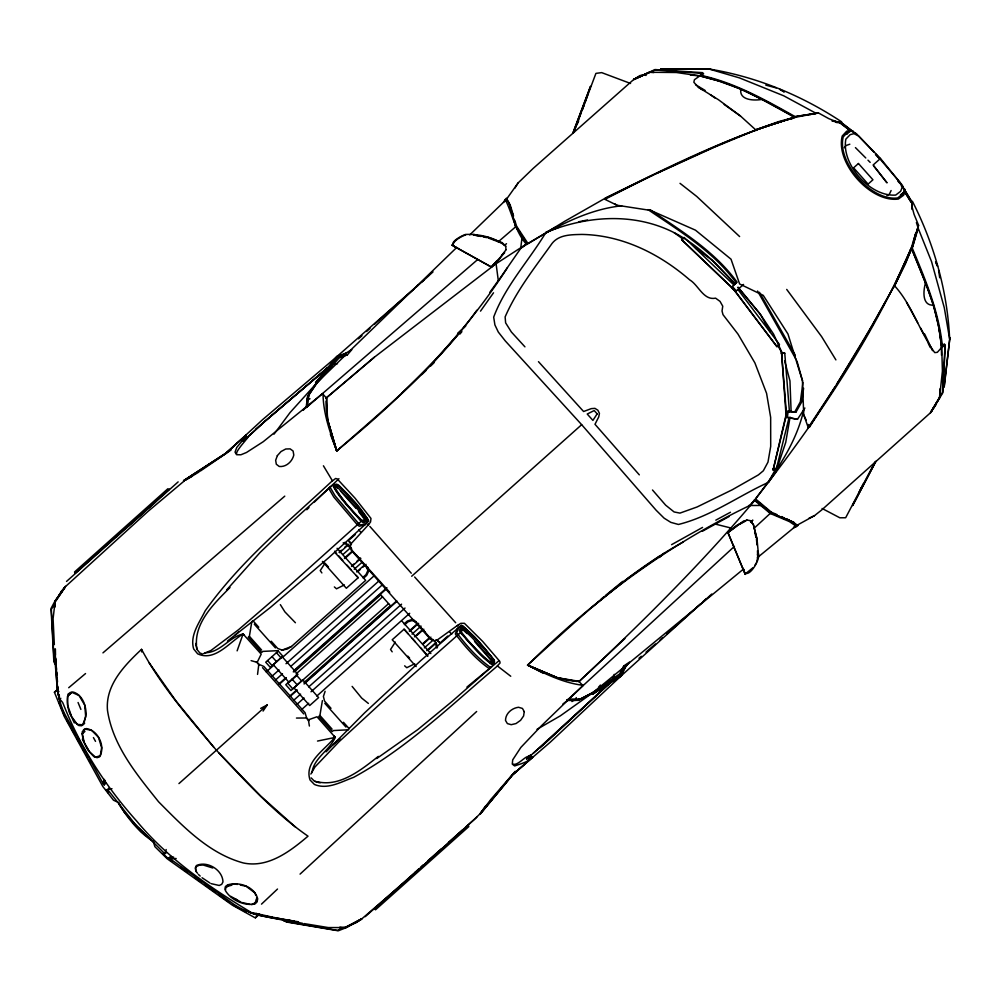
<?xml version="1.0" encoding="UTF-8"?>
<svg xmlns="http://www.w3.org/2000/svg" width="1000" height="1000" viewBox="0 0 1000 1000"><rect width="100%" height="100%" fill="white"/><g stroke="black" fill="none" stroke-linecap="round" stroke-linejoin="round"><path stroke-width="1.5" d="M912.013 209.45L911.825 201.663L905.438 191.287L911.888 202.25L911.988 208.175M225.113 889.725L225.212 886.95L227.488 884.925C238.762 881.338 254.625 886.462 257.7 898.838L256.975 902.062L254.913 904L251.312 904.525M940 388.837L939.587 397.987L930.537 412.612L935.975 404.75M941.513 355.288C941.5 317.625 925.387 282.2 911.312 247.95L893.662 287.038M404.812 624.675L408.025 621.812L412.25 620.45L412.312 619.375L407.325 621.038L404.125 623.9M436.662 640.263L439.787 642.65M307.137 399.825L306.675 406.975L307.562 397.6L310.138 391.788L307.137 399.825L310.025 398.762M251.112 660.638L257.175 662.362L258.812 664.312L257.55 674.4M944.225 387.025L949.912 337.525L944.1 386.775M520.763 247.987L522.2 236.012M307.362 404.125L307.025 406.95L477.163 259.988M307.887 399.888L308.412 395.65L317.438 382.25L346.35 354.25M306.663 403.338L306.1 407.675L307.538 406.4L308.9 394.75L317.013 382.562M307.225 398.988L307.6 396.087L316.525 382.688M788.162 411.337L786.737 411.5L785.863 417.362L787.375 417.212L788.162 411.337L796.087 411.95L801.8 401.775L803.6 388.212M802.975 382.35L800.325 401.887L794.663 412.113L786.737 411.5M438.925 641.675L436.3 639.763M690.45 75.113L699.6 75.75L717.625 80.65L740.837 89.075C738.9 100.412 754.188 100.8 761.888 99.425L795.138 117.55C764.95 100.2 733.975 83.188 699.7 75.562L702.613 73.438L655.225 70.013L633.675 79.425L655.013 69.562L702.562 72.65L703.612 73.838L700.888 75.338C734.65 82.65 764.925 99.7 794.762 116.412L795.05 117.35L818.45 112.938L828.825 118.663L836.85 121.862M277.875 650.65L262.838 651.4L261.7 652.412L248.263 637.325L249.387 636.312L251.863 621.45M348.4 729.8L333.363 730.55L332.225 731.562L318.775 716.475L319.913 715.462L322.388 700.612M790.075 417.088L785.725 442.413L778.587 463.75L768.325 482.4C738.35 496.05 710.638 516.525 678.413 524.462L670.812 522.362L664.112 518.162L656.125 510.225L581.675 424.688L505.262 340.9L498.3 332.05L494.9 324.913L493.688 317.125C505.262 286.025 528.8 260.85 545.8 232.638L555.438 227.3M105.75 783.138L104.188 784.9L103.175 783.675L103.963 779.237M311.975 772.6C313.837 757.862 329.65 750.5 335.213 737.4L317 716.762L308.375 719.825L306.625 717.975L305.075 712.7L263.875 666.45L258.812 664.312M256.212 899.338L255.637 902.425L253.625 904.212C243.062 905.575 231.038 899.812 225.487 890.775L225.637 888.138L227.75 886.263L231.713 885.212M756.2 498.013C816.55 420.7 872.475 338.325 911.312 247.95L925.5 283.062C923.238 290.55 921.875 305.775 933.363 305.15M756.812 561.763L757.7 557.562L757.475 550.737M58.7 694.338L59.387 695.95C58.125 699.55 62.713 700.9 63.362 704.137C80.4 747.312 105.812 786.65 136.775 821.175C168.238 859.163 210.05 887.6 251.337 912.537M614.25 674.362L613.562 677.387L610.538 682.387L548.65 739.938L526.587 759.038M788.95 418.075L776.213 469.475L773.1 470.025L786.038 414.975L781.538 352.575L784.762 353.212L789.463 411.95M757.463 554.712L758.337 553.3L757.013 538.95L753.388 524.625L750.3 520.638L746.762 520M758.075 554.35L758.337 553.3C761.012 559 749.262 577.638 744.963 572.6M773.1 470.025L786.513 414.475L781.538 352.575M915.788 233.137L913.462 241.287M915.763 233.275L911.488 247.325M104.188 784.9L105.325 780.438M322.638 393.775L326.675 398.312L326.188 408.45L327.587 419.762L336.775 450.925L340.15 448M911.825 206.012L914.075 214.35L918.575 225.312L912.725 246.125L905.35 263.038L894.712 284.9L872.688 324.562L835.625 386.138L808.225 427.55L803.737 414.825L802.425 380.7L787.975 334L763.238 295.35L739.613 283.975L731.025 259.2L695.475 230.175L650.738 210.45L616.987 205.238L604.875 199.312L605.337 198.162C663.388 169.462 721.688 140.175 783.612 120.7M918.575 225.312L912.075 247.262L905.3 264.113L894.625 285.725L912.075 247.262L912.212 248.337L911.488 248.15L912.4 248.45C925.575 280.012 939.038 312.05 942.412 346.425L944.225 343.888L945.275 345.075L942.875 392.663L930.625 412.713L942.45 392.388L945.037 345.838L944.5 344.925L942.05 347.575L939.212 329.038L933.512 305.012L925.6 282.962M803.713 410.138C796.137 443.475 775.9 472.238 755.4 499L749.75 505.613M912.212 248.337L918.213 228.125L916.388 222.562M491.225 663.1L492.013 660.512M585.237 102.037L587.663 95.15M582.737 109.113L584.538 103.45M914.6 237.763L917.9 227.562L931.575 261.675L944.3 307.787L949.638 338.975C947.412 291.038 934.1 243.95 912.387 201.262M109.038 788.062L107.625 789.587L134.412 823.275L164.8 853.763L166.188 849.525M325.112 691.338L323.4 696.462L324.55 701.075L331 708.312M237.125 650.85L243.075 633.987C229.513 636.8 220.075 652.837 205.162 652.712M623.85 665.913L620.375 675.288L592.4 694.388L621.15 676.162L625.438 667.175L629.438 662.138L623.85 665.913L619.575 673.975L590.725 693.85L591.575 693.562M236.688 454.188C234.75 450.662 254.575 431.788 243.3 441.087L262.913 423.062L327.95 367.5L271.087 415.938M572.913 133.188L590.538 86.312L572.863 133.162M573.787 132.062L577.487 122.225M577.975 120.938L581.175 112.413M581.888 110.5L584.388 103.85M573.663 132.587L595.925 73.375L601.688 72.625L630.55 83.462M82.737 724.75L85.725 716.912L84.7 705.075L79.05 695.512L71.862 692.312L67.638 696.075L67.725 705.512L71.588 716.575L77.287 724.438L82.737 724.75L84.688 723.15M458.913 627.087L456.725 632.725C466.325 645.6 477.65 658.475 490.875 667.625M457.575 628.288L455.337 633.975C465.1 646.75 476.262 659.688 489.525 668.812M57.4 690.512L55.35 665.175L53.8 660.65L51.05 608.413L54.825 601.35L65.512 586.287L55.3 600.737L54.55 607.163M257.175 662.362L261.212 654.137L243.075 633.987C229.45 642.15 214.975 661.988 197.625 653.8L193.65 648.925C189.625 635.225 199.513 622.463 205.188 610.85C240.037 561.625 287.275 522.825 331.138 481.912L335.625 478.462L337.262 478.938L355.062 498.188L370.988 518.45L370.538 522L368.425 524.8L351.375 543.413L350.112 546.663L351.275 550.337L430.462 639.225L433.988 640.8L437.362 639.913L457.85 625.175L460.838 623.337L464.4 623.3L482.7 641.462L499.775 661.35L500.075 663.025L496.125 667.1C450.45 705.962 406.475 748.425 353.562 777.387C341.375 781.688 327.562 790.05 314.425 784.463L310.038 779.963C303.888 761.787 325.262 749.688 334.938 737.087L334.075 735.913M490.288 663.65L491.337 661.1L490.312 659.438L474.588 641.475M902.962 186.737L905.062 191.8L903.65 195.188L898.4 199.037C870.763 202.887 835.238 163.012 842.237 136L846.663 131.225L850.188 130.213L854.975 132.875M577.013 124.688L578.675 120.862M593.025 693.012L578.675 700.337L566.987 700.5L567.388 699.587L566.812 700.288M909.837 251.2L910.812 249.025M366.463 566.362L367.837 570.6L365.988 574.637L362.775 577.5M858.575 493.3L861.038 487.962M860.675 489.312L863.162 483.925M506.025 249.688L499.325 259.262L491.662 266.737L496.725 261.025M368.35 571.85L366.675 575.413L363.462 578.275M368.762 523.95L367.612 525.25M891.112 190.55L889.4 194.125L886.938 195.613M574.913 700.362L583.237 698.3L577.163 700.2L567.75 700L574.913 700.362L576.3 697.613M754.837 565.55L756.162 563.025M526.8 244.488L564.825 221.225L605.337 198.162L653.713 174.825M624.888 638.562L578.713 681.825C640.35 624.113 700.788 564.55 755.113 499.913L770.825 512.888L789.812 520.812M874.875 462.25L845.662 517.75L839.837 517.788L822.1 508.475M503.525 202.4L505.213 199.425C512.712 214.3 514.938 231.15 526.275 244.112L527.75 243.175L516.525 226.112L514.812 220.375M58.438 596.375L61.425 591.125L65.338 586.812L55.175 601.225L54.562 607.475M310.863 774.05L314.938 767.013L338.75 742L385.438 699.013L460.45 632.65L459.387 630.638L461.413 625.138C473.9 635.5 485.2 647.887 494.562 661.1L493.25 665.325C480.425 656.888 470.875 643.863 460.45 632.65M82.263 733.763L85.025 729.075L91.6 730.337L98.475 737.325L101.638 747.625L100.35 755.612L95.612 757.237L89.575 751.912L84.3 742.575L82.263 733.763L84.925 731.45M504.675 201.1L506.413 198.175L510.55 206.038L513.538 216.075M843.825 372.825L863.612 340.6L894.488 285.575L895.163 286.438C912.45 305.9 919.812 332.1 934.725 352.625L937.337 352.325L941.725 347.4L939.062 329.175M514.9 188.113L518.075 182.963L533.188 168.4L633.362 79.8L649.762 72.287L676.375 72.5L699.825 75.912L717.625 80.65M317.15 382.225L315.85 384.487L338.913 358.125L347.413 354.8L351.812 349.675L343.6 354.462M834.925 387L809.425 427.225L808.225 427.55M836.538 384.425L843.012 374.125M395.325 642.087L390.55 649.475L392.175 651.825M785.863 417.362L797.475 419.3L804.887 408.025M623.737 669.737L625.438 667.175M504.95 201.412L518.075 182.963M263.062 711.062L267.225 704.95L260.675 708.388M521.025 247.963L498.325 280.75L496.087 263.725L526.888 243.762L522.25 236.062M485.625 805.962L480.462 813.337L512.337 774.875L550.325 742.138L620.763 676.237L711.737 594.025M768.525 482.312L775.625 472.175M245.787 435.363L225.8 453.175L183.475 480.725L225.787 453.363L245.787 435.363L247.65 437.675L243.512 440.9L247.65 437.675M457.275 625.875L458.7 624.875M507.438 267.65C461.912 338.413 401.6 397.975 336.637 450.863L327.587 419.762L326.225 401.262M480.5 311.137L493.525 292.787M274.025 434.162L290.087 412.525L316.125 383.688M489.688 292.512L498.025 280.938M476.838 310.25C438.3 364.6 386.45 407.275 336.775 450.925L330.363 434.188M505.975 249.737L505.737 246.15L502.137 242.625L488.325 237.387L473.8 234.988L480.975 236.45M256.663 913.425L255.963 914.613L252.413 913.425M846.925 134.037L850.188 130.213M844.312 147.775L846.087 145.5L849.825 144.213M501.5 255.662L504.113 252.413M750.775 504.787L753.775 501.1M504.637 252.688L491.613 266.688M459.95 334.05L461.912 331.637M258.288 914.013L257.45 915.037L282.375 919.987L286.7 922.05L338.275 930.788L345.725 927.85L361.912 918.962L346.375 927.438L339.913 927.45M320.15 378.65L323.15 375.087M326.15 371.512L329.137 367.95M332.137 364.375L334.137 362M457.525 247.825C446.012 245.212 460.525 236.312 465.65 234.95M752.987 567.712L746.525 572.938M453.512 245.487C449.725 241.812 461.863 235.662 465.475 234.45C479.288 233.875 495.112 237.325 505.688 246.2M530.475 755.113L526.788 758.85L530.475 755.113L532.55 757.225L512.575 775.037L480.337 813.913L512.375 775.025L532.55 757.225M598.462 687.337L600.45 685.075M54.5 604.412L51.337 609.263L54.075 660.025L54.662 663.388L55.688 664.325M460.462 331.675L435 360.538L401.7 393.45M226.562 590.05L259.988 552.6L292.113 521.575L331.538 485.887M846.925 133.863L849.975 130.488L839.825 122.825M515.288 771.275L490.838 799.475L479.837 813.988L474.137 819.613L407.212 879.9L362.287 918.438L344.812 927.55L328.3 927.575L304.163 923.612M527.562 757.987L529.5 755.875L530.625 758.388C528.387 751.012 518.688 766.575 512.812 764.1M305.912 407.475L303.188 410.275M683.312 541.987C624.837 573.962 576.688 620.788 527.562 665.05L557.45 677.763L568.538 680.462L578.663 681.137L582.938 685.638L541.45 725.75L520.85 747.425L512.712 759.85L512.275 764.125L514.663 765.962C517.337 764.725 534.763 760.688 529.5 755.875M750.763 522.263L752.812 520.15L750.888 522.125M230 587.525C214.887 602.725 194.887 621.788 196.475 645.013M306.812 509.75L309.012 507.525M314.488 501.975L338.963 478.713M326.075 751.825L364.513 712.95L420.725 660.65L460.438 626.013M153.075 840.913L154.9 846.688L167.338 858.888L232.275 905.138L254.387 917.4L255.387 917.8L257.825 915.35M520.612 248.425L527.075 243.962L515.812 226.663L510.112 206.887M492.438 659.85L493.375 658.925M467.663 826.038L468.65 825.062L464.625 828.737M421.875 374.562L426.3 370.262M430.725 365.975L434.038 362.75M456.4 247.787L348.575 352.1M469.725 234.913L506.375 199.488M771.45 512.238L755.788 499.113L754.688 500.475L770.2 513.438L771.45 512.238L776.95 514.587M191.975 476.375L184.062 480.662L225.938 453.425L262.825 419.45L336.375 357.05L417.975 285.3M141.55 649.338C124.5 665.337 105.15 685.238 107.5 710.45C112.825 745.863 136.9 774.638 158.562 801.762C183.025 826.388 208.837 853.625 243.4 862.975C268.175 868.213 290.175 851.287 308.012 836.175C274.55 813 246.9 782.725 219.15 753.225L213.738 747.15C187.625 716.188 160.738 685.25 141.55 649.338L141.725 651.963M243.3 441.087L264.812 421.375L327.95 367.488M261.5 904.137L277.512 889.038M235.087 635.188L238.512 632M78.737 569.825L74.713 573.5L77.75 570.75M476.662 711.5L300.062 874.112M734.412 546.388L567.825 699.663L579.212 699.587L593.562 692.163L743 569.475M753.75 528.587L770.825 512.888M358.512 338.837L361.962 335.688M366.55 331.5L370 328.35M374.588 324.162L413.95 289.05M530.85 662.038L533.05 660.025M367.85 522.087L328.875 557.55L270.45 607.388L227.425 641.1M539.875 747.925L610.538 682.387L533.3 753.238M379.125 904.987L381.087 903.2M453.038 839.062L455.238 837.075M439.762 643.238L447.738 636.038M116.538 536.875L178.137 481.9M429.562 275L433.025 271.887M415.225 872.113L418.7 868.988M421.025 866.9L423.338 864.812M659.35 557.475L663.988 553.325M167.875 488.738L74.5 572.013M128.038 526.45L144 512.225M148.062 508.6L155.588 501.9M66.537 581.425L116.55 536.775M416.262 286.988L429 275.637M119.038 802.712L113.513 800.238L102.825 786.488L64.35 716.65L54.425 692.237L57.512 689.488M60.812 698.275L59.337 699.312L58.863 697.337M357.337 507.8L358.312 506.925L338.938 485.588M368.312 519.913L362.713 521.3C351.95 510.65 341.138 498.888 333.8 485.637L338.013 484.65C349.4 495.562 360.975 507.425 368.825 521.213L363.125 522.6L361.25 521.312L286.7 588.188L238.637 629.637L211.062 650.413L203.588 653.65M328.663 488.263L333.775 497.013L357.425 524.9L358.762 523.713L360.737 525L366.6 523.475M339.137 552.288L341.388 550.275M344.775 547.263L348.15 544.25L350.138 546.487M339.5 552.7L348.525 544.663M343.062 554.425L350.95 547.388M344.363 558.162L352.262 551.125M344.738 558.575L352.625 551.538M351.438 566.087L353.688 564.075M357.062 561.062L360.45 558.05M351.8 566.5L360.812 558.462M354.225 569.225L362.125 562.2M356.662 571.962L364.55 564.925M358.162 571.362L360.412 569.362M362.663 567.35L366.05 564.338M356.138 575.4L358.188 577.712L346.35 588.263L322.438 561.425M271.212 641.213L277.663 648.438L282.113 650.113L287.4 649L291.45 646.5L365.662 580.388L337.075 548.3M266.25 671.912L274.375 664.675M282.5 657.438L374.175 575.75M272.087 676.137L279.05 669.925M286.012 663.725L378.85 581.013M275.525 680L282.488 673.787M290.613 666.55L382.3 584.875M278.975 683.863L285.938 677.65M294.062 670.413L386.9 587.7M279.337 684.275L286.3 678.062M293.263 671.862L386.1 589.138M294.312 671.862L380.75 594.837L390.387 605.65L303.938 682.675M296.1 673.863L382.537 596.85M178.95 783.587L216.388 750.238M217.013 749.688L267.225 704.95M411.675 576.25L581.675 424.688M880.462 158.475L858.65 136.075L854 133.65L850.175 134.65L845.863 139.137C841.062 164.275 870.175 196.962 895.7 195.075L900.65 191.3L902.087 187.625L900.212 182.725L880.462 158.475L873.1 165.037L887.025 182.85L873.863 166.112M743.55 284.438L735.462 291.637L731.513 287.213L737.125 282.213C714.6 251.112 681.25 230.925 650.05 209.7M302.15 680.662L388.6 603.638M289.85 696.062L296.812 689.862M304.925 682.625L396.613 600.938M290.163 696.425L297.125 690.225M304.088 684.013L396.938 601.3M293.65 700.337L300.613 694.137M308.738 686.9L401.575 604.175M297.1 704.2L304.062 698M311.025 691.787L405.025 608.038M301.775 709.45L308.738 703.25M316.863 696.012L409.7 613.288M408.188 633.812L404.075 629.2L392.225 639.763L416.138 666.587M409.25 630.975L417.137 623.95M409.613 631.388L418.625 623.35M412.038 634.113L421.062 626.087M414.475 636.85L422.362 629.812M417.1 635.25L423.862 629.225M422.663 643.775L429.438 637.75M423.038 644.188L430.925 637.15M424.338 647.913L433.363 639.888M426.775 650.65L435.788 642.613M428.263 650.05L436.15 643.025L434.162 640.788M456.438 636.038L457.775 634.837M253.088 904.237L257.312 900.475L256.537 897.962M252.262 912.638L272.913 917.25M255.387 917.8L259.513 914.125M566.987 700.5L568.438 699.212L580.163 699.2L594.5 691.875M660.075 639.913L662.4 637.85M667.025 633.725L693.662 609.987M695.975 607.925L700.612 603.8M702.925 601.737L706.4 598.638M365.225 916.663L415.325 872.113M427.962 860.675L441.637 848.575M448.488 842.463L462.8 829.625M466.163 826.637L476.825 817.138M375.475 909.825L468.85 826.55M457.575 333.338L461.062 330.238M463.375 328.175L465.7 326.112M98.35 552.337L169.325 489.113L165.2 492.688M421.475 282.225L423.812 280.175M350.95 544.075L348.363 540.65L355.275 534.562M445 846.225L374.038 909.45L377.125 906.762M492.225 666.237L452.238 701.3L417.725 729.65L376.688 758.55M255.863 429.162L269.9 416.925M638.975 658.288L641.325 656.25M646.012 652.163L655.387 644M67.638 696.075L71.287 692.925M498.237 241.812L515.812 226.663M102.95 652.875L284.775 496.138M499.05 660.688L466.912 687.1M374.275 357.287L326 398.175L374.275 357.287L496.087 263.725M332.825 744.887L339.963 738.825M85.538 673.562L68.7 687.738M515.188 227.213L516.525 226.112M728.275 532.312L743.688 520.988M601.213 599.012L603.6 597.05M605.988 595.1L622.675 581.413M757.325 557.712L796.725 525.363L793.95 527.013M736.85 525.975L728.225 532.263L736.538 525.513L746.825 519.95M592.112 607.175L628.538 577.762L660.138 555.788M54.425 692.237L57.138 690.1M794.65 526.562L814.488 515.65L821.6 510.05L930.225 412.987L939.562 397.55L942.412 371.087L941.725 347.4M378.35 756.388C361.625 769.488 340.025 787.225 317.362 781.75M504.325 245.4L506.512 243.713M562.888 704.013L567.175 700.7M322.7 393.537L263.25 441.7L246.462 452.5L240.9 454.775L236.612 454.725L235.05 452.137L236.788 447.35L245.5 437.013M231.062 450.012L200.312 471.075M164.8 853.763L166.475 852.537M571.975 701.562L574.412 699.8M901.062 194.625L904.762 191.975M591.975 693.288L560.337 715.837L537 729.325M699.825 75.912L694.438 79.7L693.85 82.263L698.388 87.263L702.212 89.675M298.488 921.812C276.4 918.263 252.6 917.075 233.562 904.087L170.175 858.85L169.062 857.712L171 856.363M900.387 194.95L905.062 191.8M599.612 688.538L603.5 685.975M521.538 247.512L525.55 244.95M739.2 524.487L745.925 520.837M185.538 480.15L199.025 471.95M528.888 242.9C557.537 225.925 588.075 209.412 621.65 205.8M58.913 691.475L57.663 692.038L58.425 695.7M671.575 544.675L702.575 527.413M702.4 531.263L729.137 516.487M750.263 505.25C667.262 545.125 592.8 600.388 527.6 665.2L557.45 677.763L577.2 681.538M715.788 520.163L730.462 512.263M604.875 199.312L649.163 176.85L714.575 147.113L756.513 129.787L797.113 116.35L818.45 112.938M344.387 584.925L336.5 588.812L334.363 586.938M414.688 663.812L406.788 667.712L404.65 665.825M656.45 173.512L661.95 170.9M809.013 518.212L814.488 515.65M663.325 170.238C705.788 150.588 748.35 130.225 793.675 117.975L785.05 120.312M794.925 526.875L798.037 525.487L786.575 518.713M754.275 130.588L755.825 129.95L755.837 130.575M351.075 924.837L356.637 922.463L361.375 919.075L345.887 927.513L342.987 927.788M793.5 527.863L796.663 526.538L789.375 521.575L770.2 513.438M558.513 227.4L545.913 232.45C586.613 215.712 634.05 212.225 674.137 232.662C698.088 244.963 717.262 264.237 735.1 284.062M282.113 650.113L291.45 646.5M754.375 499.913L759.2 502.738L771.012 512.987L793.688 522.263L795.562 524.1M244.412 437.15L245.675 437.225M346.337 353.075L336.912 356.3L315.512 382.762L337.7 357.175L347.413 354.8M791.737 118.637L794 117.912M793.5 117.75L755.688 129.787L778.388 121.675L795.9 116.862L794.85 116.613L794.95 117.35M68.45 693.875L69.188 693.675M365.262 524.675L359.35 526.237L357.425 524.9M226.35 885.938L229.062 885.25M231.775 884.55L234.488 883.863L237.387 884.463M317.512 741.062L335.213 737.4M578.713 221.8L587.513 219.95M107.625 789.587L111.988 788.7M810.138 114.55L816.137 113.35L783.825 95.85L739.475 77.9L709.112 69.025C756.475 76.737 801.725 95.375 841.637 121.85M336.912 484.15L332.562 484.975C339.462 498.675 351.312 509.663 361.25 521.312M334.538 487.238L337.2 486.75M794.85 116.613L817.425 113.125M169.062 857.712L173.625 857.1M473.137 234.55L474.225 234.425M794.663 412.113L796.087 411.95M334.412 364.075L337.488 363.725M170.175 858.85L176.163 858.5M296.462 718.062L306.625 717.975M184.237 480.962L148.15 511.275L65.65 586.438L55.012 602.288L53.087 618.688L54.337 644.65M349.812 541.663L351.413 544.487M661 69.025L710.588 68.913L660.763 68.875M748.7 505.513L762.262 505.45M781.062 353.088L784.762 353.212M367.837 570.6L368.913 570.65L367.612 566.95M653.9 72.537L649.338 72.213L633.763 79.525L639.75 75.675L643.425 74.713L646.112 75.45M833.462 121.275L841.162 122.362L850.75 129.9L840.588 122.225L832.062 121.05M836.137 122.413L840.45 122.9L849.975 130.488M250.1 904.375L242.4 902.575M293.988 921.112L283.275 919.65L284.088 920.875L287.35 921.838L337.463 930.4L342.65 927.812L339.6 927.4M293.837 921.038L256.938 914.663L248.925 912.1L250.837 912.8M578.987 681.3L557.45 677.763L527.562 665.05L543.45 673.337M773.012 468.9L776.213 469.475M483.837 237.037L486.712 237.613M240.3 885.05L246.112 886.25L254.963 892.962L255.75 895.462M274.25 917.525L280.95 918.888M283.625 919.425L302.65 923.363M787.375 417.212L797.475 419.3M715.075 524.025L731.737 528.212M582.913 685.288C563.188 682.862 545.112 673.838 527.562 665.05M765.812 85.125L776.175 87.888M311.137 777.875L314.175 780.987L318.837 782.475M314.938 781.413L320.175 782.85M153.613 841.737C139.037 832.8 127.788 818.025 118.637 803.713M211.1 883.637L219.2 885.475L221.7 884.35L222.963 881.925C222.688 869.837 207.175 860.525 196.363 865.55L195.3 867.875L195.85 870.987L197.475 873.225M781.175 517.238L793.688 522.263M146.488 835.8L141.475 831.95L123.8 811.575M488.137 237.913L500.487 242.625M202.4 653.975L199.825 652.95L197.087 649.562L195.925 643.388M212.775 868L203.175 865.013L199.163 865.263L196.6 866.438L195.6 868.625L196.15 871.637M760.263 98.737L761.888 99.425L740.837 89.075M246.337 912.212L232.688 904.762M433.275 639.688L430.55 638.5L415.575 621.275M343.15 542.888L347.2 544.738L349.225 547.013M412.25 620.45L416.3 622.288M241.05 902.125L230.738 896.35M344.425 542.425L346.75 543.538M412.312 619.375L414.663 620.513M234.5 898.587L237.138 899.875M451.962 245.113L491.538 267.125L451.875 245.1M209.938 882.987L202.05 877.738M695.562 84.7L705.1 90.425M781.65 516.587L785.525 518.812M779.95 89.425L783.975 91.8M780.188 89.488L784.212 91.862M614.4 203.663L616.987 205.238M698.388 87.263L718.487 99.75L740.462 116.013L755.825 129.95M792.113 522.337L795.575 524.612M151.012 839.712L138.438 827.975M648.012 209.6C679.587 231.15 713.5 251.425 736.3 282.95M710.375 94.688L715.387 98.25M724.163 104.462L740.462 116.013M510.737 676.25L497.463 666M169.275 859.2L171.812 861.025M180.688 867.4L187.025 871.963M194.638 877.425L200.975 881.988M204.788 884.712L214.938 892.013M218.738 894.737L228.888 902.038M674.137 232.662L682.962 239.037M695.575 248.15L711.975 260L735 284.037M368.363 703.425L361.7 698.088L352.125 686.4M462.625 628.488L473 638.65L491.012 659.362M358.188 577.712L335.288 552.938M427.825 656.175L404.075 629.2M680.025 183.337L696.737 196.45L739.613 236.562M336.538 487.35L338.075 488.562M162.5 853.5L168 858.288M765.337 508.075L770.45 512.562M295.413 622.75L284.9 611.875L280.35 604.65M295.55 827.15L260.75 796.075L219.15 753.225M198.287 874.35L200.175 876.05M463 629.825L467.088 633.575M143.963 833.9L137.262 826.95M681.637 239.638L733.688 289.25L776.988 346.65M733.9 284.975L684.112 237.438L681.587 239.688L733.587 289.337L776.938 346.7L779.463 344.45L737.962 289.525M244.725 436.875L246.663 438.738M242.8 633.688L244.137 634.987M855.438 147.613L865.788 157.975M867.975 160.175L870.175 162.375M873.812 152.012L856.388 133.637L851.462 131.113L847.688 132.162L843.213 136.888C836.85 162.475 871.475 201.337 897.625 197.963L902.837 194.062L904.312 190.438L902.362 185.238L875.962 154.238M875.45 154.588L878.7 157.95M358.762 523.713L335.112 495.825L330 487.075M245.138 436.4L246.975 438.363M465.825 638.488L484.438 657.925L491.5 663.363L493.038 659.587L492.113 657.825L474.375 637.7L463.113 627.137L461.138 632.5L461.8 633.75M524.938 346.85L511.388 332.025L505.625 322.85L505.125 316.913C516.712 290.175 535.3 266.975 552.112 243.363C559.212 234.438 571.512 234.713 581.85 234.425C622.288 235.113 659.587 253.787 689.675 279.862C698.475 284.975 703.438 300.688 715.588 298.163L720.05 301.4L722.75 306.2L722.038 311L723 314.662L737.95 334.05L754.9 362.912L766.575 393.338L770.662 417.413L770.7 446.388L767.987 462.113L763.337 470.775L758.413 474.888L732.288 489.75L697.1 506.975L679.95 513.112L674.1 511.95L665.65 505.163L652.487 490M538.475 361.662L583.6 411.512L591.287 408.638L594.925 408.363L597.888 410.238L599.425 413.4L598.725 416.975L594.987 424.288L639.312 474.85M338.225 487.887L356.737 508.15L365.637 519.625M306.85 718.5L308.9 720.75M414.663 577.013L455.688 622.75M897.588 180.812L900.075 183.6M732.337 286.475L736.287 290.912M340.337 490.8L356.075 508.462M369.85 526.4L411.262 573.2M358.675 529.825L360.737 532.137M449.625 631.912L451.7 634.237M389.738 592.275L352 550.337L351.138 547.5M356.325 554.975L359.363 558.4M422.388 629.125L425.425 632.537M402.275 621.475L430.863 653.562M334.575 551.2L336.637 553.513M338.688 555.812L342.788 560.425M346.9 565.037L351.012 569.637M412.287 638.425L415.363 641.875M420.5 647.638L427.688 655.713M328.475 567.05L325.025 563.188L320.25 570.588L321.875 572.925M407.85 656.15L409.588 658.1M253 620.775L258.762 627.225M343.462 722.288L349.212 728.75M254.288 624.188L275.438 647.925M324.812 703.337L345.962 727.075M276.438 652.675L281.025 657.825M272.013 656.612L276.6 661.762M292.062 679.125L297.25 684.938M249.387 636.312L261.6 650.013M319.913 715.462L332.113 729.163M267.587 660.562L272.175 665.713M287.638 683.062L292.812 688.888M262.538 667.65L303.738 713.9M131.088 820.025L134.15 823.512L131.213 819.925M256.312 661.737L259.312 665.175M529.712 755.7L531.45 757.75M126.225 814.013L128.225 816.375M358.587 511.538L363.537 517.975M213.738 747.15L175.95 700.913L149.088 662.775M358.312 506.925L367.688 519M750.25 520.688L753.388 524.625L756.963 539M506.712 199.75L509.113 202.875L512.663 215.875M529.3 755.962L530.938 758.112M786.712 289.413L821.625 336.625L835.9 359.9M332.375 480.712L323.413 465.788M124.963 812.575L127 815.375M335.838 490.213L346.05 503.638L360.312 519.837L361.488 520.638L367.038 519.3L357.825 506.9L339.875 486.962L338.237 485.838L334.312 486.938L335.062 489.125M519.95 232.662L515.725 226.462L509.113 202.875M745.7 574.163L744.737 572.25M121.938 808.3L123.462 810.537M105.975 789.5L108.45 793.112M905.525 193.2L911.2 202.312L905.575 193.275M759.45 292.275L795.275 355.175M757.55 291.038L796.175 359.6M770.138 331.825L760.25 314.175L738.05 287.337L760.25 314.175L773.562 334.1L782.425 353.525M777.738 345.412L782.3 353.562M67.038 720.375L75.388 735.387M76.912 738.125L81.463 746.312M82.987 749.038L84.5 751.762M86.025 754.5L87.537 757.225M89.062 759.95L90.575 762.688M93.425 737.575L95.525 741.363M103.175 783.675L65.537 715.5C56.288 698.4 56.638 678.587 55.688 659.688M906.55 302.438L917.638 322.65M920.588 328.038L924.275 334.775M364.363 519.1L365.275 520.862M82.338 739.15L83.737 741.812M85.838 745.8L87.925 749.788M120 804.9L121.175 807.175M924.675 334.062L932.5 350.637M928.325 343.462L930.288 347.525M64.763 716.287L58.938 701.875M803.737 414.825L806.263 420.337M808.162 424.462L809.425 427.225M935.575 261.75L937.475 266.012M936.237 263.412L937.513 266.262M744.05 570.45L743.1 568.337L743.875 570.25M69.4 711.812L70.625 714.575M72.463 718.75L74.3 722.938M511.613 211.375L513.375 215.475M78.062 702.5L80.887 709.4M436.287 643.275L437.537 646.938M435.562 643.913L436.938 648.15M925.5 283.062L925.987 284.75M796.925 360.938L802.562 380.925M784.587 360.688L789.963 380.913L791.1 411.125M59.438 699.225L57.713 691.062L55.725 658.325M754.65 531.95L756.1 537.65M58.362 692.613L57.763 686.4M308.375 719.825L309.387 726.038M196.137 644.775L196.737 648.763M938.6 270.188L939.712 277.775M323.038 393.612C323.175 413.475 330.075 432.475 336.775 450.925L327.587 419.762L326.55 397.962M54.725 649.112L56.513 669.45M756.462 539.075L756.975 544.9M56.75 672.175L56.988 674.9M57.275 679.212L57.475 682.087M55.388 648.962L55.512 655.1M98.438 552.25A63.35 1.062 -42.8 0 1 78.8 569.75M444.913 846.312A63.35 1.062 -42.8 0 1 464.55 828.8M82.375 731.912C81.75 741.375 87.375 750.5 94.087 756.762L97.112 757.675L99.55 756.888C105.775 746.725 98.3 730.238 86.325 728.575L83.775 729.55L82.375 731.912M905.088 191.412L904.638 189.137L905.088 191.412M86.088 714.188L83.875 723.737L81.6 725.763L78.838 725.55C69.987 718.612 65.325 705.25 68.075 694.3L70.237 692.463L73.525 692.125C82.5 695.062 86.088 705.525 86.088 714.188M524.237 711.612L523.6 715.975L520.562 720.337L516.025 723.55L511.225 724.688L507.375 723.587L505.513 720.45C505.5 713.45 511.912 708.062 518.525 707.275L522.425 708.425L524.237 711.612M494.188 659.95L492.738 664.025C480.412 655.2 469.975 643.112 460.625 631.2L462.65 625.788L474.8 637.137L494.188 659.95M277.35 455.65L275.663 460.3L276.312 464.237L279.212 466.463C286.163 467.275 292.262 461.525 293.8 455.037L293.1 451.037L290.15 448.875L285.738 449L281.05 451.525L277.35 455.65M854.963 501.087L852.613 505.575L875.888 461.25L855.025 501.125M597.15 413.862L592.913 420.4L587.225 414.025L594.212 410.562L597.15 413.862M278.238 651.062L265.725 662.212L270.312 667.362L282.825 656.213L278.238 651.062M282.162 656.712L273.263 664.65L289.037 682.362L297.95 674.425L282.162 656.712M858.438 163.512L853.587 167.825L868.088 184.1L872.938 179.788L858.438 163.512M296.488 675.175L285.775 684.725L290.963 690.537L301.675 681L296.488 675.175M302.812 679.887L293.9 687.825L309.688 705.537L318.6 697.6L302.812 679.887M850.575 130.225L852.788 130.938L850.575 130.225M745.25 574.375L727.837 532.337L745.25 574.375"/></g></svg>
